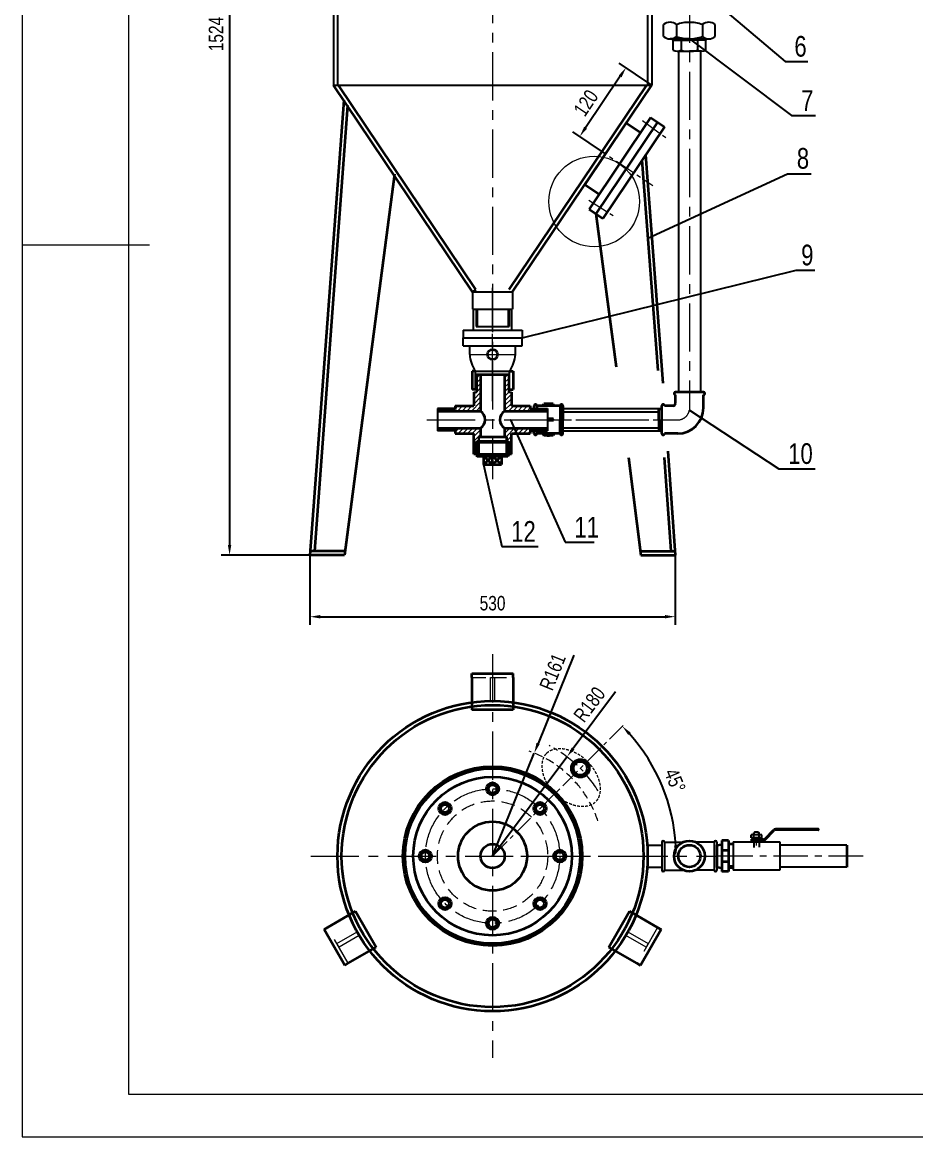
# Model space of a CAD drawing. Extents: x 17953 to 21613, y -245 to 2491.
# Drawn here: x 17953 to 19250, y -245 to 1371 of the extents above; entities that cross this region are included whole.
import ezdxf

# ---------------------------------------------------------------- set-up
doc = ezdxf.new("R2010")
doc.units = 0
doc.header["$LTSCALE"] = 8
doc.linetypes.add('CENTER', pattern=[2, 1.25, -0.25, 0.25, -0.25])
doc.linetypes.add('DASHED', pattern=[0.75, 0.5, -0.25])
doc.layers.get('0').update_dxf_attribs({"linetype": 'CONTINUOUS'})
doc.layers.get('DEFPOINTS').update_dxf_attribs({"linetype": 'CONTINUOUS', "lineweight": 18})
for name, color, linetype, lineweight in [('1轮廓实线层', 7, 'CONTINUOUS', 35), ('2细线层', 3, 'CONTINUOUS', 18), ('3中心线层', 1, 'CENTER', 18), ('4虚线层', 6, 'DASHED', 18), ('5剖面线层', 2, 'CONTINUOUS', 18), ('7标注层', 4, 'CONTINUOUS', 18), ('图框层', 7, 'CONTINUOUS', 18)]:
    doc.layers.add(name, color=color, linetype=linetype, lineweight=lineweight)
doc.styles.add('PC_TEXTSTYLE', font='thenor.shx', dxfattribs={"width": 0.8, "bigfont": 'hzfs.shx'})
doc.dimstyles.new('TH_GBDIM', dxfattribs={"dimscale": 8, "dimtxt": 3.5, "dimasz": 2.5, "dimexe": 2, "dimexo": 0, "dimgap": 1.5, "dimtad": 1, "dimdec": 0, "dimzin": 0, "dimdsep": 46, "dimtxsty": 'PC_TEXTSTYLE', "dimcen": 2.5, "dimclrt": 3, "dimadec": 0, "dimazin": 0, "dimtfac": 0.714286, "dimtdec": 0, "dimtmove": 0, "dimatfit": 3, "dimfxl": 0, "dimtolj": 1, "dimtzin": 0, "dimarcsym": 0})

# ---------------------------------------------------------------- blocks, each defined once
blk = doc.blocks.new('543253')
at = {"layer": '1轮廓实线层', "ltscale": 10}
for p, q in [((18637.1, 1206.4), (18638.7, 1208)), ((18637.1, 1187.7), (18637.1, 1206.4)), ((18637.1, 1206.4), (18685.1, 1206.4)), ((18638.7, 1208), (18683.4, 1208)), ((18638.7, 1186), (18638.7, 1208)), ((18683.4, 1208), (18685.1, 1206.4)), ((18683.4, 1186), (18683.4, 1208)), ((18685.1, 1187.7), (18685.1, 1206.4)), ((18637.1, 1187.7), (18638.7, 1186)), ((18637.1, 1187.7), (18685.1, 1187.7)), ((18638.7, 1186), (18683.4, 1186)), ((18638.7, 1186), (18641.7, 1186)), ((18640.1, 1186), (18682.1, 1186)), ((18640.1, 1186), (18640.1, 1186)), ((18640.1, 1186), (18682.1, 1186)), ((18648.1, 1186), (18648.1, 1174)), ((18648.1, 1186), (18661.1, 1174)), ((18648.1, 1174), (18661.1, 1186)), ((18661.1, 1174), (18661.1, 1186)), ((18674, 1186), (18661.1, 1174)), ((18674, 1174), (18661.1, 1186)), ((18674, 1186), (18674, 1174)), ((18683.4, 1186), (18680.4, 1186)), ((18685.1, 1187.7), (18683.4, 1186)), ((18648.1, 1174), (18674, 1174))]:
    blk.add_line(p, q, dxfattribs=at)
blk = doc.blocks.new('*D46')
at = {"layer": '7标注层', "color": 0, "lineweight": -2, "ltscale": 10}
for p, q in [((18866.7, 1280.3), (18819.3, 1312.2)), ((18820.9, 1293), (18770.6, 1218.4)), ((18799.7, 1180.8), (18752.3, 1212.6))]:
    blk.add_line(p, q, dxfattribs=at)
at = {"layer": '7标注层', "color": 0, "ltscale": 10}
for points in [[(18818.8, 1294.4), (18823, 1291.6), (18829.3, 1305.5)], [(18768.6, 1219.8), (18772.7, 1217), (18762.3, 1205.9)]]:
    blk.add_solid(points, dxfattribs=at)
at = {"layer": 'DEFPOINTS', "color": 0, "ltscale": 10}
for p in [(18866.7, 1280.3), (18762.3, 1205.9), (18799.7, 1180.8)]:
    blk.add_point(p, dxfattribs=at)
at = {"layer": '7标注层', "color": 3, "ltscale": 10, "insert": (18771.3, 1254.3), "char_height": 21, "attachment_point": 5, "rotation": 56.0463, "style": 'PC_TEXTSTYLE'}
blk.add_mtext('\\A1;120', dxfattribs=at)
blk = doc.blocks.new('*D47')
at = {"layer": '7标注层', "color": 0, "lineweight": -2, "ltscale": 10}
for p, q in [((18370.7, 598.4), (18370.7, 497.2)), ((18900.7, 598.4), (18900.7, 497.2)), ((18385.7, 509.2), (18885.7, 509.2))]:
    blk.add_line(p, q, dxfattribs=at)
at = {"layer": '7标注层', "color": 0, "ltscale": 10}
for points in [[(18385.7, 511.7), (18385.7, 506.7), (18370.7, 509.2)], [(18885.7, 511.7), (18885.7, 506.7), (18900.7, 509.2)]]:
    blk.add_solid(points, dxfattribs=at)
at = {"layer": 'DEFPOINTS', "color": 0, "ltscale": 10}
for p in [(18370.7, 598.4), (18900.7, 598.4), (18900.7, 509.2)]:
    blk.add_point(p, dxfattribs=at)
at = {"layer": '7标注层', "color": 3, "ltscale": 10, "insert": (18635.7, 528.7), "char_height": 21, "attachment_point": 5, "style": 'PC_TEXTSTYLE'}
blk.add_mtext('\\A1;530', dxfattribs=at)
blk = doc.blocks.new('X')
at = {"layer": '图框层', "color": 3, "ltscale": 10}
for p, q in [((14422, 5971.7), (14422, 3955.7)), ((14422, 3955.7), (17273.2, 3955.7))]:
    blk.add_line(p, q, dxfattribs=at)
at = {"layer": '图框层', "color": 7, "ltscale": 10}
for p, q in [((14542, 5923.7), (14542, 4003.7)), ((14542, 4003.7), (17225.2, 4003.7))]:
    blk.add_line(p, q, dxfattribs=at)
at = {"layer": '图框层', "ltscale": 10}
blk.add_line((14422, 4963.7), (14566, 4963.7), dxfattribs=at)
blk = doc.blocks.new('*D49')
at = {"layer": '7标注层', "color": 0, "lineweight": -2, "ltscale": 10}
for p, q in [((18410.7, 2122.7), (18242.1, 2122.7)), ((18254.1, 2107.7), (18254.1, 613.4)), ((18370.7, 598.4), (18242.1, 598.4))]:
    blk.add_line(p, q, dxfattribs=at)
at = {"layer": '7标注层', "color": 0, "ltscale": 10}
for points in [[(18251.6, 2107.7), (18256.6, 2107.7), (18254.1, 2122.7)], [(18251.6, 613.4), (18256.6, 613.4), (18254.1, 598.4)]]:
    blk.add_solid(points, dxfattribs=at)
at = {"layer": 'DEFPOINTS', "color": 0, "ltscale": 10}
for p in [(18410.7, 2122.7), (18254.1, 598.4), (18370.7, 598.4)]:
    blk.add_point(p, dxfattribs=at)
at = {"layer": '7标注层', "color": 3, "ltscale": 10, "insert": (18234.6, 1354.3), "char_height": 21, "attachment_point": 5, "rotation": 90, "style": 'PC_TEXTSTYLE'}
blk.add_mtext('\\A1;1524', dxfattribs=at)
blk = doc.blocks.new('*D52')
at = {"layer": '7标注层', "color": 0, "lineweight": -2, "ltscale": 10}
blk.add_arc((18635.7, 162), 266.3, 3.2278, 41.7722, dxfattribs=at)
at = {"layer": '7标注层', "color": 0, "ltscale": 10}
for points in [[(18832.5, 337.7), (18836.1, 341.1), (18824, 350.3)], [(18904.1, 177.1), (18899.1, 176.9), (18902, 162)]]:
    blk.add_solid(points, dxfattribs=at)
at = {"layer": 'DEFPOINTS', "color": 0, "ltscale": 10}
for p in [(18825.1, 351.4), (18892.9, 230.9), (18371.8, 162), (18635.7, 162), (18962.9, 162)]:
    blk.add_point(p, dxfattribs=at)
at = {"layer": '7标注层', "color": 3, "ltscale": 10, "insert": (18900.3, 271.6), "char_height": 21, "attachment_point": 5, "rotation": 292.5, "style": 'PC_TEXTSTYLE'}
blk.add_mtext('\\A1;45°', dxfattribs=at)
blk = doc.blocks.new('*D53')
at = {"layer": '7标注层', "color": 0, "lineweight": -2, "ltscale": 10}
for p, q in [((18814.3, 400.1), (18752.7, 318)), ((18635.7, 162), (18743.7, 306))]:
    blk.add_line(p, q, dxfattribs=at)
at = {"layer": '7标注层', "color": 0, "ltscale": 10}
blk.add_solid([(18750.7, 319.5), (18754.7, 316.5), (18743.7, 306)], dxfattribs=at)
at = {"layer": 'DEFPOINTS', "color": 0, "ltscale": 10}
for p in [(18743.7, 306), (18635.7, 162)]:
    blk.add_point(p, dxfattribs=at)
at = {"layer": '7标注层', "color": 3, "ltscale": 10, "insert": (18776.3, 381.9), "char_height": 21, "attachment_point": 5, "rotation": 53.1196, "style": 'PC_TEXTSTYLE'}
blk.add_mtext('\\A1;R180', dxfattribs=at)
blk = doc.blocks.new('*D54')
at = {"layer": '7标注层', "color": 0, "lineweight": -2, "ltscale": 10}
for p, q in [((18753.6, 453.2), (18701.8, 325.3)), ((18635.7, 162), (18696.2, 311.4))]:
    blk.add_line(p, q, dxfattribs=at)
at = {"layer": '7标注层', "color": 0, "ltscale": 10}
blk.add_solid([(18699.5, 326.3), (18704.1, 324.4), (18696.2, 311.4)], dxfattribs=at)
at = {"layer": 'DEFPOINTS', "color": 0, "ltscale": 10}
for p in [(18696.2, 311.4), (18635.7, 162)]:
    blk.add_point(p, dxfattribs=at)
at = {"layer": '7标注层', "color": 3, "ltscale": 10, "insert": (18722.9, 429.2), "char_height": 21, "attachment_point": 5, "rotation": 67.9476, "style": 'PC_TEXTSTYLE'}
blk.add_mtext('\\A1;R161', dxfattribs=at)

msp = doc.modelspace()

# ---------------------------------------------------------------- hatches: boundary and pattern name
at = {"layer": '5剖面线层', "ltscale": 10}
h = msp.add_hatch(dxfattribs=at)
h.set_pattern_fill('ANSI31', color=256, scale=1.5, style=0)
h.set_pattern_definition([(45, (0, -575.563), (-3.367596, 3.367596), [])])
h.paths.add_polyline_path([(18618.2, 860.3), (18612.8, 860.3), (18612.8, 834.9), (18608.4, 834.9), (18608.4, 815), (18581.2, 815), (18581.2, 809.9), (18555.8, 809.9), (18555.8, 807.5), (18618.2, 807.5)])
h.paths.add_polyline_path([(18663, 834.9), (18658.6, 834.9), (18658.6, 860.3), (18653.2, 860.3), (18653.2, 807.5), (18715.5, 807.5), (18715.5, 809.9), (18690.2, 809.9), (18690.2, 815), (18663, 815)])
h.paths.add_polyline_path([(18690.2, 780.1), (18715.5, 780.1), (18715.5, 782.5), (18653.2, 782.5), (18653.2, 770.3), (18656.7, 770.3), (18656.7, 764), (18658, 764), (18659.7, 762.3), (18659.7, 745), (18663, 745), (18663, 775), (18690.2, 775)])
h.paths.add_polyline_path([(18618.2, 782.5), (18555.8, 782.5), (18555.8, 780.1), (18581.2, 780.1), (18581.2, 775), (18608.4, 775), (18608.4, 745), (18611.7, 745), (18611.7, 762.3), (18613.3, 764), (18614.7, 764), (18614.7, 770.3), (18618.2, 770.3)])

# ---------------------------------------------------------------- linework, layer by layer
at = {"ltscale": 7}
for p, q in [((18404.7, 1805.3), (18404.7, 1280.3)), ((18410.7, 1805.3), (18410.7, 1280.3)), ((18860.7, 1689.8), (18860.7, 1280.3)), ((18866.7, 1689.8), (18866.7, 1280.3)), ((18883.8, 1350.6), (18883.8, 1368.2)), ((18902.6, 1368.2), (18902.6, 1350.6)), ((18940.1, 1368.2), (18940.1, 1350.6)), ((18958.8, 1350.6), (18958.8, 1368.2)), ((18921.3, 1347.4), (18893.2, 1347.4)), ((18897.6, 1345.6), (18895.1, 1347.4)), ((18897.6, 1330.8), (18897.6, 1345.6)), ((18897.6, 1345.6), (18921.3, 1345.6)), ((18909.5, 1345.6), (18909.5, 1330.8)), ((18921.3, 1347.4), (18949.4, 1347.4)), ((18945, 1345.6), (18921.3, 1345.6)), ((18933.2, 1345.6), (18933.2, 1330.8)), ((18945, 1345.6), (18947.5, 1347.4)), ((18945, 1330.8), (18945, 1345.6)), ((18903.6, 1329.4), (18921.3, 1329.4)), ((18905.3, 1329.4), (18905.3, 835)), ((18939.1, 1329.4), (18921.3, 1329.4)), ((18937.3, 1329.4), (18937.3, 835)), ((18404.7, 1280.3), (18866.7, 1280.3)), ((18606.7, 980.3), (18664.7, 980.3)), ((18606.7, 980.3), (18606.7, 955.3)), ((18664.7, 980.3), (18664.7, 955.3)), ((18606.7, 955.3), (18664.7, 955.3)), ((18607.9, 924.7), (18607.9, 955.3)), ((18610.7, 955.3), (18660.7, 955.3)), ((18611.7, 955.3), (18611.7, 930.3)), ((18659.7, 955.3), (18659.7, 930.3)), ((18663.5, 924.7), (18663.5, 955.3)), ((18592.9, 924.7), (18678.5, 924.7)), ((18592.9, 924.7), (18592.9, 913.5)), ((18611.7, 930.3), (18659.7, 930.3)), ((18678.5, 924.7), (18678.5, 913.5)), ((18592.9, 913.5), (18678.5, 913.5)), ((18592.9, 913.5), (18678.5, 913.5)), ((18592.9, 902.3), (18592.9, 913.5)), ((18678.5, 902.3), (18678.5, 913.5)), ((18592.9, 902.3), (18678.5, 902.3)), ((18602.6, 889.5), (18602.6, 902.3)), ((18668.8, 889.5), (18668.8, 902.3)), ((18610.9, 838.9), (18610.9, 865.5)), ((18610.9, 865.5), (18660.5, 865.5)), ((18660.5, 838.9), (18660.5, 865.5)), ((18608.4, 834.9), (18612.8, 834.9)), ((18610.9, 838.9), (18611.7, 838.9)), ((18658.6, 834.9), (18663, 834.9)), ((18659.7, 838.9), (18660.5, 838.9)), ((18737.8, 811), (18877.2, 811)), ((18737.8, 806.6), (18877.2, 806.6)), ((18737.8, 783.3), (18877.2, 783.3)), ((18737.8, 779), (18877.2, 779)), ((18608.4, 745), (18663, 745)), ((18860.1, 178), (18881.3, 178)), ((18881.3, 182.3), (18881.3, 141.7)), ((18885.3, 182.3), (18885.3, 141.7)), ((18885.3, 182.3), (18912.1, 182.3)), ((18957.3, 182.3), (18930.5, 182.3)), ((18957.3, 182.3), (18957.3, 141.7)), ((18961.3, 182.3), (18961.3, 141.7)), ((19149.6, 178), (19052.5, 178)), ((18860.1, 146), (18881.3, 146)), ((19149.6, 146), (19052.5, 146)), ((18885.3, 141.7), (18912.1, 141.7)), ((18957.3, 141.7), (18930.5, 141.7))]:
    msp.add_line(p, q, dxfattribs=at)
at = {"ltscale": 10}
for p, q in [((18612.8, 860.3), (18612.8, 834.9)), ((18658.6, 860.3), (18658.6, 834.9)), ((18581.2, 811), (18555.8, 811)), ((18555.8, 811), (18555.8, 779)), ((18690.2, 811), (18715.5, 811)), ((18715.5, 811), (18715.5, 779)), ((18877.2, 811), (18881.3, 811)), ((18581.2, 779), (18555.8, 779)), ((18690.2, 779), (18715.5, 779)), ((18877.2, 779), (18881.3, 779)), ((18615.8, 770.3), (18615.8, 745)), ((18655.6, 770.3), (18655.6, 745)), ((18656.7, 745), (18614.7, 745)), ((18881.3, 178), (18881.3, 146)), ((18881.3, 178), (18881.3, 146))]:
    msp.add_line(p, q, dxfattribs=at)
at = {"ltscale": 5}
for p, q in [((19015.8, 196.8), (19014.8, 195.8)), ((19014.8, 193), (19014.8, 195.8)), ((19021.5, 196.8), (19015.8, 196.8)), ((19021.5, 196.8), (19022.4, 195.8)), ((19022.4, 193), (19022.4, 195.8)), ((19030.8, 187.3), (19042.8, 200)), ((19031.8, 185.5), (19044.2, 198.7)), ((19108.1, 201.5), (19046.2, 201.5)), ((19108.1, 199.6), (19046.2, 199.6)), ((18984.8, 182.6), (19052.5, 182.6)), ((18984.8, 182.6), (18984.8, 141.5)), ((19026.2, 193), (19011.1, 193)), ((19011.1, 188.3), (19011.1, 193)), ((19026.2, 188.3), (19011.1, 188.3)), ((19028.8, 186.4), (19011.5, 186.4)), ((19011.5, 184), (19011.5, 186.4)), ((19028.3, 184), (19011.5, 184)), ((19012.9, 186.4), (19012.9, 188.3)), ((19014.8, 188.3), (19014.8, 193)), ((19014.8, 184), (19014.8, 174.7)), ((19022.4, 188.3), (19022.4, 193)), ((19022.4, 184), (19022.4, 174.8)), ((19024.3, 186.4), (19024.3, 188.3)), ((19025.7, 184), (19025.7, 186.4)), ((19026.2, 188.3), (19026.2, 193)), ((19052.5, 182.6), (19052.5, 141.5)), ((19052.5, 141.5), (18984.8, 141.5))]:
    msp.add_line(p, q, dxfattribs=at)
at = {"ltscale": 7}
for centre, radius, start, end in [((18893.2, 1356.1), 15.3, 52.1211, 127.8789), ((18921.3, 1315.1), 56.2, 90, 109.4712), ((18921.3, 1315.1), 56.2, 70.5288, 90), ((18949.4, 1356.1), 15.3, 52.1211, 127.8789), ((18893.2, 1362.6), 15.3, 232.1211, 307.8789), ((18921.3, 1403.6), 56.2, 250.5288, 270), ((18921.3, 1403.6), 56.2, 270, 289.4712), ((18949.4, 1362.6), 15.3, 232.1211, 307.8789), ((18903.6, 1342.4), 13, 242.9278, 297.0722), ((18921.3, 1379.2), 49.9, 256.2724, 270), ((18921.3, 1379.2), 49.9, 270, 283.7276), ((18939.1, 1342.4), 13, 242.9278, 297.0722), ((18646.3, 891.2), 43.7, 182.2, 215.9052), ((18619.8, 893), 49.1, 325.9868, 355.908), ((18883.3, 182.3), 2, 0, 180), ((18959.3, 182.3), 2, 0, 180), ((18883.3, 141.7), 2, 180, 0), ((18959.3, 141.7), 2, 180, 0)]:
    msp.add_arc(centre, radius, start, end, dxfattribs=at)
at = {"ltscale": 5}
for centre, radius, start, end in [((19046.2, 196.8), 4.73, 90, 136.8476), ((19046.2, 196.8), 2.84, 90, 136.8476), ((19108.1, 201), 0.473, 0, 90), ((19108.1, 200.1), 0.473, 270, 0), ((19028.3, 188.7), 4.73, 270, 316.8476), ((19028.8, 189.2), 2.84, 270, 316.8476)]:
    msp.add_arc(centre, radius, start, end, dxfattribs=at)
at = {"layer": '1轮廓实线层', "ltscale": 10}
for p, q in [((18606.7, 980.3), (18404.7, 1280.3)), ((18611.6, 983.7), (18412, 1280.3)), ((18659.7, 983.7), (18859.4, 1280.3)), ((18664.7, 980.3), (18866.7, 1280.3)), ((18419.7, 1258.4), (18370.7, 598.4)), ((18425.1, 1250.6), (18377.1, 604.4)), ((18865.1, 1233.1), (18775.7, 1100.4)), ((18865.1, 1233.1), (18885, 1219.7)), ((18829.8, 1225.5), (18769.5, 1136)), ((18875, 1226.4), (18785.7, 1093.7)), ((18885, 1219.7), (18795.6, 1087)), ((18829.8, 1225.5), (18850.6, 1211.6)), ((18852.3, 1171.2), (18875.4, 866.2)), ((18857.7, 1179.2), (18882.8, 847.9)), ((18493.5, 1150.9), (18420.7, 598.4)), ((18769.5, 1136), (18790.2, 1122)), ((18775.7, 1100.4), (18795.6, 1087)), ((18785.4, 1093.9), (18815.2, 871.4)), ((18606.7, 980.3), (18611.6, 983.7)), ((18610.9, 865.5), (18605.9, 865.5)), ((18605.9, 865.5), (18605.9, 838.9)), ((18611.7, 860.3), (18659.7, 860.3)), ((18618.2, 860.3), (18618.2, 807.5)), ((18653.2, 860.3), (18653.2, 807.5)), ((18660.5, 865.5), (18665.5, 865.5)), ((18665.5, 865.5), (18665.5, 838.9)), ((18610.9, 838.9), (18605.9, 838.9)), ((18608.4, 834.9), (18608.4, 815)), ((18660.5, 838.9), (18665.5, 838.9)), ((18663, 834.9), (18663, 815)), ((18941.6, 835), (18901, 835)), ((18901, 818.6), (18901, 831)), ((18941.6, 812), (18941.6, 831)), ((18581.2, 815), (18608.4, 815)), ((18581.2, 815), (18581.2, 809.9)), ((18663, 815), (18690.2, 815)), ((18690.2, 815), (18690.2, 809.9)), ((18695.8, 815.3), (18695.8, 811)), ((18733.8, 815.3), (18699.8, 815.3)), ((18699.8, 815.3), (18699.8, 811)), ((18708.8, 815.3), (18710.3, 817.8)), ((18723.4, 817.8), (18710.3, 817.8)), ((18716.8, 819.8), (18716.8, 814.3)), ((18724.8, 815.3), (18723.4, 817.8)), ((18733.8, 815.3), (18733.8, 795)), ((18737.8, 815.3), (18737.8, 795)), ((18877.3, 779), (18877.2, 811)), ((18881.3, 774.7), (18881.3, 815.3)), ((18897.7, 815.3), (18885.3, 815.3)), ((18555.8, 807.5), (18618.2, 807.5)), ((18653.2, 807.5), (18715.5, 807.5)), ((18723.4, 796.2), (18715.5, 796.2)), ((18723.4, 793.7), (18715.5, 793.7)), ((18733.8, 774.7), (18733.8, 795)), ((18737.8, 774.7), (18737.8, 795)), ((18555.8, 782.5), (18618.2, 782.5)), ((18581.2, 780.1), (18581.2, 775)), ((18618.2, 782.5), (18618.2, 770.3)), ((18653.2, 782.5), (18715.5, 782.5)), ((18653.2, 782.5), (18653.2, 770.3)), ((18690.2, 780.1), (18690.2, 775)), ((18695.8, 774.7), (18695.8, 779)), ((18699.8, 774.7), (18699.8, 779)), ((18581.2, 775), (18608.4, 775)), ((18608.4, 745), (18608.4, 775)), ((18614.7, 770.3), (18656.7, 770.3)), ((18663, 745), (18663, 775)), ((18663, 775), (18690.2, 775)), ((18733.8, 774.7), (18699.8, 774.7)), ((18708.8, 774.7), (18710.3, 772.2)), ((18723.4, 772.2), (18710.3, 772.2)), ((18716.8, 770.2), (18716.8, 775.7)), ((18724.8, 774.7), (18723.4, 772.2)), ((18904.3, 774.7), (18885.3, 774.7)), ((18890.2, 749.5), (18900.7, 598.4)), ((18832.8, 740), (18850.7, 598.4)), ((18884.9, 740.2), (18894.2, 604.4)), ((18420.7, 604.4), (18370.7, 604.4)), ((18420.7, 598.4), (18370.7, 598.4)), ((18850.7, 604.4), (18900.7, 604.4)), ((18850.7, 598.4), (18900.7, 598.4)), ((18605.7, 427), (18665.7, 427)), ((18605.7, 421), (18605.7, 374.1)), ((18665.7, 421), (18665.7, 374.1)), ((18665.7, 374.1), (18605.7, 374.1)), ((18961.3, 177.9), (18968.3, 178.8)), ((18961.3, 178.5), (18961.3, 145.5)), ((18961.3, 178.5), (18961.3, 145.5)), ((18978, 184.4), (18968.5, 184.4)), ((18968.5, 184.4), (18968.5, 162)), ((18978, 184.4), (18978, 162)), ((18985, 179.1), (18978, 179.1)), ((19149.6, 178), (19149.6, 146)), ((18978, 170), (18968.5, 170)), ((18968.5, 162), (18968.5, 139.6)), ((18978, 162), (18978, 139.6)), ((18961.3, 146.1), (18968.3, 145.2)), ((18968.5, 154.2), (18978, 154.2)), ((18984.8, 146.9), (18978, 146.9)), ((18978, 139.6), (18968.5, 139.6)), ((18985.1, 145), (18978, 145)), ((18396.4, 58.5), (18437, 81.9)), ((18437, 81.9), (18467, 30)), ((18804.4, 30), (18834.4, 81.9)), ((18875, 58.5), (18834.4, 81.9)), ((18421.2, 3.5), (18391.2, 55.5)), ((18880.2, 55.5), (18850.2, 3.5)), ((18426.4, 6.5), (18467, 30)), ((18845, 6.5), (18804.4, 30))]:
    msp.add_line(p, q, dxfattribs=at)
at = {"layer": '1轮廓实线层', "ltscale": 5}
msp.add_line((19108.5, 200.1), (19108.5, 201), dxfattribs=at)
at = {"layer": '1轮廓实线层', "ltscale": 10}
for points in [[(18605.7, 421), (18605.7, 427)], [(18665.7, 421), (18665.7, 427)], [(18396.4, 58.5), (18391.2, 55.5)], [(18875, 58.5), (18880.2, 55.5)], [(18426.4, 6.5), (18421.2, 3.5)], [(18845, 6.5), (18850.2, 3.5)]]:
    msp.add_lwpolyline(points, dxfattribs=at)
for centre, radius in [((18635.7, 889.5), 7.27), ((18635.7, 162), 225), ((18635.7, 162), 219), ((18635.7, 162), 130), ((18763, 289.3), 13), ((18763, 289.3), 10), ((18635.7, 162), 127), ((18635.7, 162), 115), ((18635.7, 259.5), 9), ((18635.7, 259.5), 6), ((18566.7, 231), 9), ((18566.7, 231), 6), ((18704.6, 231), 9), ((18704.6, 231), 6), ((18635.7, 162), 50), ((18635.7, 162), 17.5), ((18921.3, 162), 22.3), ((18921.3, 162), 16), ((18538.2, 162), 9), ((18538.2, 162), 6), ((18733.2, 162), 9), ((18733.2, 162), 6), ((18566.7, 93.1), 9), ((18566.7, 93.1), 6), ((18704.6, 93.1), 9), ((18704.6, 93.1), 6), ((18635.7, 64.5), 9), ((18635.7, 64.5), 6)]:
    msp.add_circle(centre, radius, dxfattribs=at)
for centre, radius, start, end in [((18901, 833), 2, 90, 270), ((18941.6, 833), 2, 270, 90), ((18697.8, 815.3), 2, 0, 180), ((18735.8, 815.3), 2, 0, 180), ((18883.3, 815.3), 2, 0, 180), ((18897.7, 818.6), 3.3, 270, 0), ((18904.3, 812), 37.3, 270, 0), ((18610, 795), 15, 303.2689, 56.7311), ((18661.4, 795), 15, 123.2689, 236.7311), ((18723.4, 798.7), 2.5, 270, 300), ((18723.4, 791.2), 2.5, 60, 90), ((18697.8, 774.7), 2, 180, 0), ((18735.8, 774.7), 2, 180, 0), ((18883.3, 774.7), 2, 180, 0)]:
    msp.add_arc(centre, radius, start, end, dxfattribs=at)
at = {"layer": '2细线层', "ltscale": 7}
for p, q in [((18613.7, 955.3), (18613.7, 930.3)), ((18657.7, 955.3), (18657.7, 930.3)), ((18611.7, 860.3), (18611.7, 834.9)), ((18659.7, 860.3), (18659.7, 834.9)), ((18581.2, 809.9), (18555.8, 809.9)), ((18690.2, 809.9), (18715.5, 809.9)), ((18877.2, 809.9), (18881.3, 809.9)), ((18581.2, 780.1), (18555.8, 780.1)), ((18690.2, 780.1), (18715.5, 780.1)), ((18877.2, 780.1), (18881.3, 780.1)), ((18614.7, 770.3), (18614.7, 745)), ((18656.7, 770.3), (18656.7, 745))]:
    msp.add_line(p, q, dxfattribs=at)
at = {"layer": '2细线层', "ltscale": 5}
for p, q in [((19015.6, 193), (19015.6, 196.5)), ((19021.7, 193), (19021.7, 196.5))]:
    msp.add_line(p, q, dxfattribs=at)
at = {"layer": '3中心线层', "ltscale": 7}
for p, q in [((18635.7, 1999.9), (18635.7, 708.8)), ((18921.3, 1635.7), (18921.3, 808.8)), ((18635.7, 821.7), (18635.7, 986.3)), ((18635.7, 838.9), (18635.7, 955.3)), ((18602.6, 889.5), (18668.8, 889.5)), ((18540.3, 795), (18907.5, 795)), ((18672.5, 795), (18907.5, 795)), ((18635.7, 454.7), (18635.7, -130.7)), ((18371.8, 162), (18962.9, 162)), ((18676.7, 162), (18917.1, 162))]:
    msp.add_line(p, q, dxfattribs=at)
at = {"layer": '3中心线层', "ltscale": 3}
for p, q in [((18853.1, 1228.8), (18890.3, 1201.7)), ((18775.5, 1197), (18868.1, 1134.6)), ((18775.2, 1113.2), (18814.3, 1088.8)), ((18635.7, 162), (18825.1, 351.4))]:
    msp.add_line(p, q, dxfattribs=at)
at = {"layer": '3中心线层', "ltscale": 5}
for p, q in [((19018.6, 177.5), (19018.6, 190)), ((19173.3, 162), (18961.3, 162))]:
    msp.add_line(p, q, dxfattribs=at)
msp.add_circle((18635.7, 162), 97.5, dxfattribs=at)
at = {"layer": '3中心线层', "ltscale": 7}
msp.add_arc((18904.3, 812), 17.3, 280.6857, 349.3143, dxfattribs=at)
at = {"layer": '3中心线层', "ltscale": 3}
msp.add_arc((18635.7, 162), 180, 31.6928, 62.9188, dxfattribs=at)
at = {"layer": '4虚线层', "ltscale": 5}
msp.add_line((18605.7, 421), (18665.7, 421), dxfattribs=at)
at = {"layer": '4虚线层', "ltscale": 10}
for p, q in [((18426.4, 6.5), (18396.4, 58.5)), ((18875, 58.5), (18845, 6.5))]:
    msp.add_line(p, q, dxfattribs=at)
for points in [[(18632.7, 387), (18632.7, 421), (18638.7, 421), (18638.7, 387)], [(18442.3, 46.9), (18412.9, 29.9), (18409.9, 35.1), (18439.3, 52.1)], [(18832, 52.1), (18861.5, 35.1), (18858.5, 29.9), (18829, 46.9)]]:
    msp.add_lwpolyline(points, close=True, dxfattribs=at)
at = {"layer": '4虚线层', "ltscale": 5}
msp.add_circle((18635.7, 162), 80, dxfattribs=at)
at = {"layer": '4虚线层', "ltscale": 3}
msp.add_arc((18635.7, 162), 161.2, 18.4403, 70.7145, dxfattribs=at)
at = {"layer": '4虚线层'}
msp.add_open_spline([(18714.4, 311.3), (18713.5, 310.4), (18712.6, 309.4), (18711.1, 307.1), (18710.5, 305.9), (18709.3, 303.2), (18708.8, 301.7), (18708.1, 298.4), (18707.8, 296.6), (18707.6, 292.7), (18707.6, 290.7), (18708.1, 286.3), (18708.5, 284.1), (18709.6, 279.4), (18710.4, 277), (18712.4, 272.2), (18713.5, 269.8), (18716.2, 265), (18717.8, 262.6), (18721.2, 258), (18723, 255.8), (18727.6, 250.9), (18730.5, 248.4), (18736.6, 243.8), (18739.8, 241.8), (18746.2, 238.4), (18749.4, 237.1), (18755.7, 235.1), (18758.8, 234.4), (18764.6, 233.8), (18767.4, 233.8), (18771.9, 234.2), (18773.8, 234.6), (18777.3, 235.6), (18778.8, 236.2), (18781.6, 237.7), (18782.8, 238.6), (18785, 240.4), (18786, 241.5), (18787.8, 243.8), (18788.6, 245.1), (18790, 248.1), (18790.5, 249.7), (18791.4, 253.4), (18791.7, 255.4), (18791.9, 259.7), (18791.8, 262), (18791.2, 267), (18790.6, 269.5), (18789.1, 274.8), (18788, 277.5), (18785.5, 282.9), (18784, 285.6), (18780.6, 290.8), (18778.7, 293.4), (18774.5, 298.2), (18772.2, 300.5), (18767.3, 304.8), (18764.8, 306.7), (18759.5, 310.1), (18756.9, 311.6), (18751.5, 314.2), (18748.8, 315.2), (18743.5, 316.8), (18740.9, 317.3), (18736, 318), (18733.6, 318.1), (18729.3, 317.9), (18727.3, 317.6), (18723.6, 316.8), (18722, 316.2), (18719, 314.8), (18717.7, 314), (18715.8, 312.6), (18715, 312), (18714.4, 311.3)], degree=3, knots=[0, 0, 0, 0, 0.153891, 0.153891, 0.307782, 0.307782, 0.461673, 0.461673, 0.615564, 0.615564, 0.769455, 0.769455, 0.923346, 0.923346, 1.077238, 1.077238, 1.231129, 1.231129, 1.38502, 1.38502, 1.538911, 1.538911, 1.743811, 1.743811, 1.948712, 1.948712, 2.153612, 2.153612, 2.358513, 2.358513, 2.563413, 2.563413, 2.7352, 2.7352, 2.906987, 2.906987, 3.078773, 3.078773, 3.25056, 3.25056, 3.422347, 3.422347, 3.594133, 3.594133, 3.76592, 3.76592, 3.937707, 3.937707, 4.109493, 4.109493, 4.28128, 4.28128, 4.453067, 4.453067, 4.624853, 4.624853, 4.79664, 4.79664, 4.968427, 4.968427, 5.140213, 5.140213, 5.312, 5.312, 5.483787, 5.483787, 5.655573, 5.655573, 5.82736, 5.82736, 5.999147, 5.999147, 6.170933, 6.170933, 6.283185, 6.283185, 6.283185, 6.283185], dxfattribs=at)
at = {"layer": '7标注层', "ltscale": 10}
msp.add_circle((18783.1, 1111.4), 65.8, dxfattribs=at)

# ---------------------------------------------------------------- block references
at = {"layer": '1轮廓实线层', "xscale": 1.283569034249966, "yscale": 1.283569034236901, "zscale": 1.283569034237121}
msp.add_blockref('X', (-558.4, -5322.5), dxfattribs=at)
at = {"layer": '1轮廓实线层'}
msp.add_blockref('543253', (-25.4, -444), dxfattribs=at)

# ---------------------------------------------------------------- texts
at = {"layer": '1轮廓实线层', "color": 3, "ltscale": 10, "char_height": 30, "attachment_point": 7, "style": 'PC_TEXTSTYLE'}
for s, insert in [('6', (19073.6, 1321.1)), ('7', (19083.3, 1242.8)), ('8', (19077.2, 1158.6)), ('9', (19083.5, 1018.4)), ('10', (19064.6, 730.4)), ('12', (18662.7, 617.9)), ('11', (18754.4, 624))]:
    msp.add_mtext(s, dxfattribs=dict(at, insert=insert))

# ---------------------------------------------------------------- dimensions: what is measured, and where the dimension line sits
at = {"layer": '7标注层', "ltscale": 7}
for base, p1, p2, angle, picture, middle, dimtype in [((18254.1, 598.4), (18410.7, 2122.7), (18370.7, 598.4), 90, '*D49', (18254.1, 1354.3), 160), ((18762.3, 1205.9), (18866.7, 1280.3), (18799.7, 1180.8), 236.0463, '*D46', (18787.5, 1243.4), 161)]:
    dim = msp.add_linear_dim(base=base, p1=p1, p2=p2, angle=angle, dimstyle='TH_GBDIM', override={"dimscale": 6}, dxfattribs=at)
    dim.commit()
    dim.dimension.update_dxf_attribs({"geometry": picture, "text_midpoint": middle, "dimtype": dimtype})
dim = msp.add_linear_dim(base=(18900.7, 509.2), p1=(18370.7, 598.4), p2=(18900.7, 598.4), dimstyle='TH_GBDIM', override={"dimscale": 6}, dxfattribs=at)
dim.commit()
dim.dimension.update_dxf_attribs({"geometry": '*D47', "text_midpoint": (18635.7, 528.7)})
for mpoint, picture, middle in [((18696.2, 311.4), '*D54', (18740.9, 421.8)), ((18743.7, 306), '*D53', (18791.9, 370.2))]:
    dim = msp.add_radius_dim(center=(18635.7, 162), mpoint=mpoint, dimstyle='TH_GBDIM', override={"dimscale": 6}, dxfattribs=at)
    dim.commit()
    dim.dimension.update_dxf_attribs({"geometry": picture, "text_midpoint": middle, "dimtype": 164})
dim = msp.add_angular_dim_2l(base=(18892.9, 230.9), line1=((18371.8, 162), (18962.9, 162)), line2=((18635.7, 162), (18825.1, 351.4)), dimstyle='TH_GBDIM', override={"dimscale": 6}, dxfattribs=at)
dim.commit()
dim.dimension.update_dxf_attribs({"geometry": '*D52', "text_midpoint": (18900.3, 271.6)})

# ---------------------------------------------------------------- leaders
at = {"layer": '7标注层', "annotation_type": 0, "has_hookline": 1, "hookline_direction": 0}
for points, text_width in [([(18916.1, 1436.8), (19060.1, 1314.3), (19066.5, 1314.3)], 14.9), ([(18921.3, 1347.4), (19069.7, 1236), (19076.1, 1236)], 16), ([(18860.8, 1058.4), (19063.7, 1151.8), (19070.1, 1151.8)], 16), ([(18678.5, 913.5), (19076.3, 1011.6)], 14.9), ([(18921.3, 808.8), (19051.1, 723.6), (19057.5, 723.6)], 34.3), ([(18661.5, 795), (18740.9, 617.1), (18747.3, 617.1)], 24), ([(18622.7, 730), (18649.2, 611.1), (18655.6, 611.1)], 34.3)]:
    msp.add_leader(points, dimstyle='TH_GBDIM', override={"dimasz": 0.8, "dimtad": 3, "dimldrblk": 'DotSmall'}, dxfattribs=dict(at, text_width=text_width))

doc.saveas('drawing.dxf')
